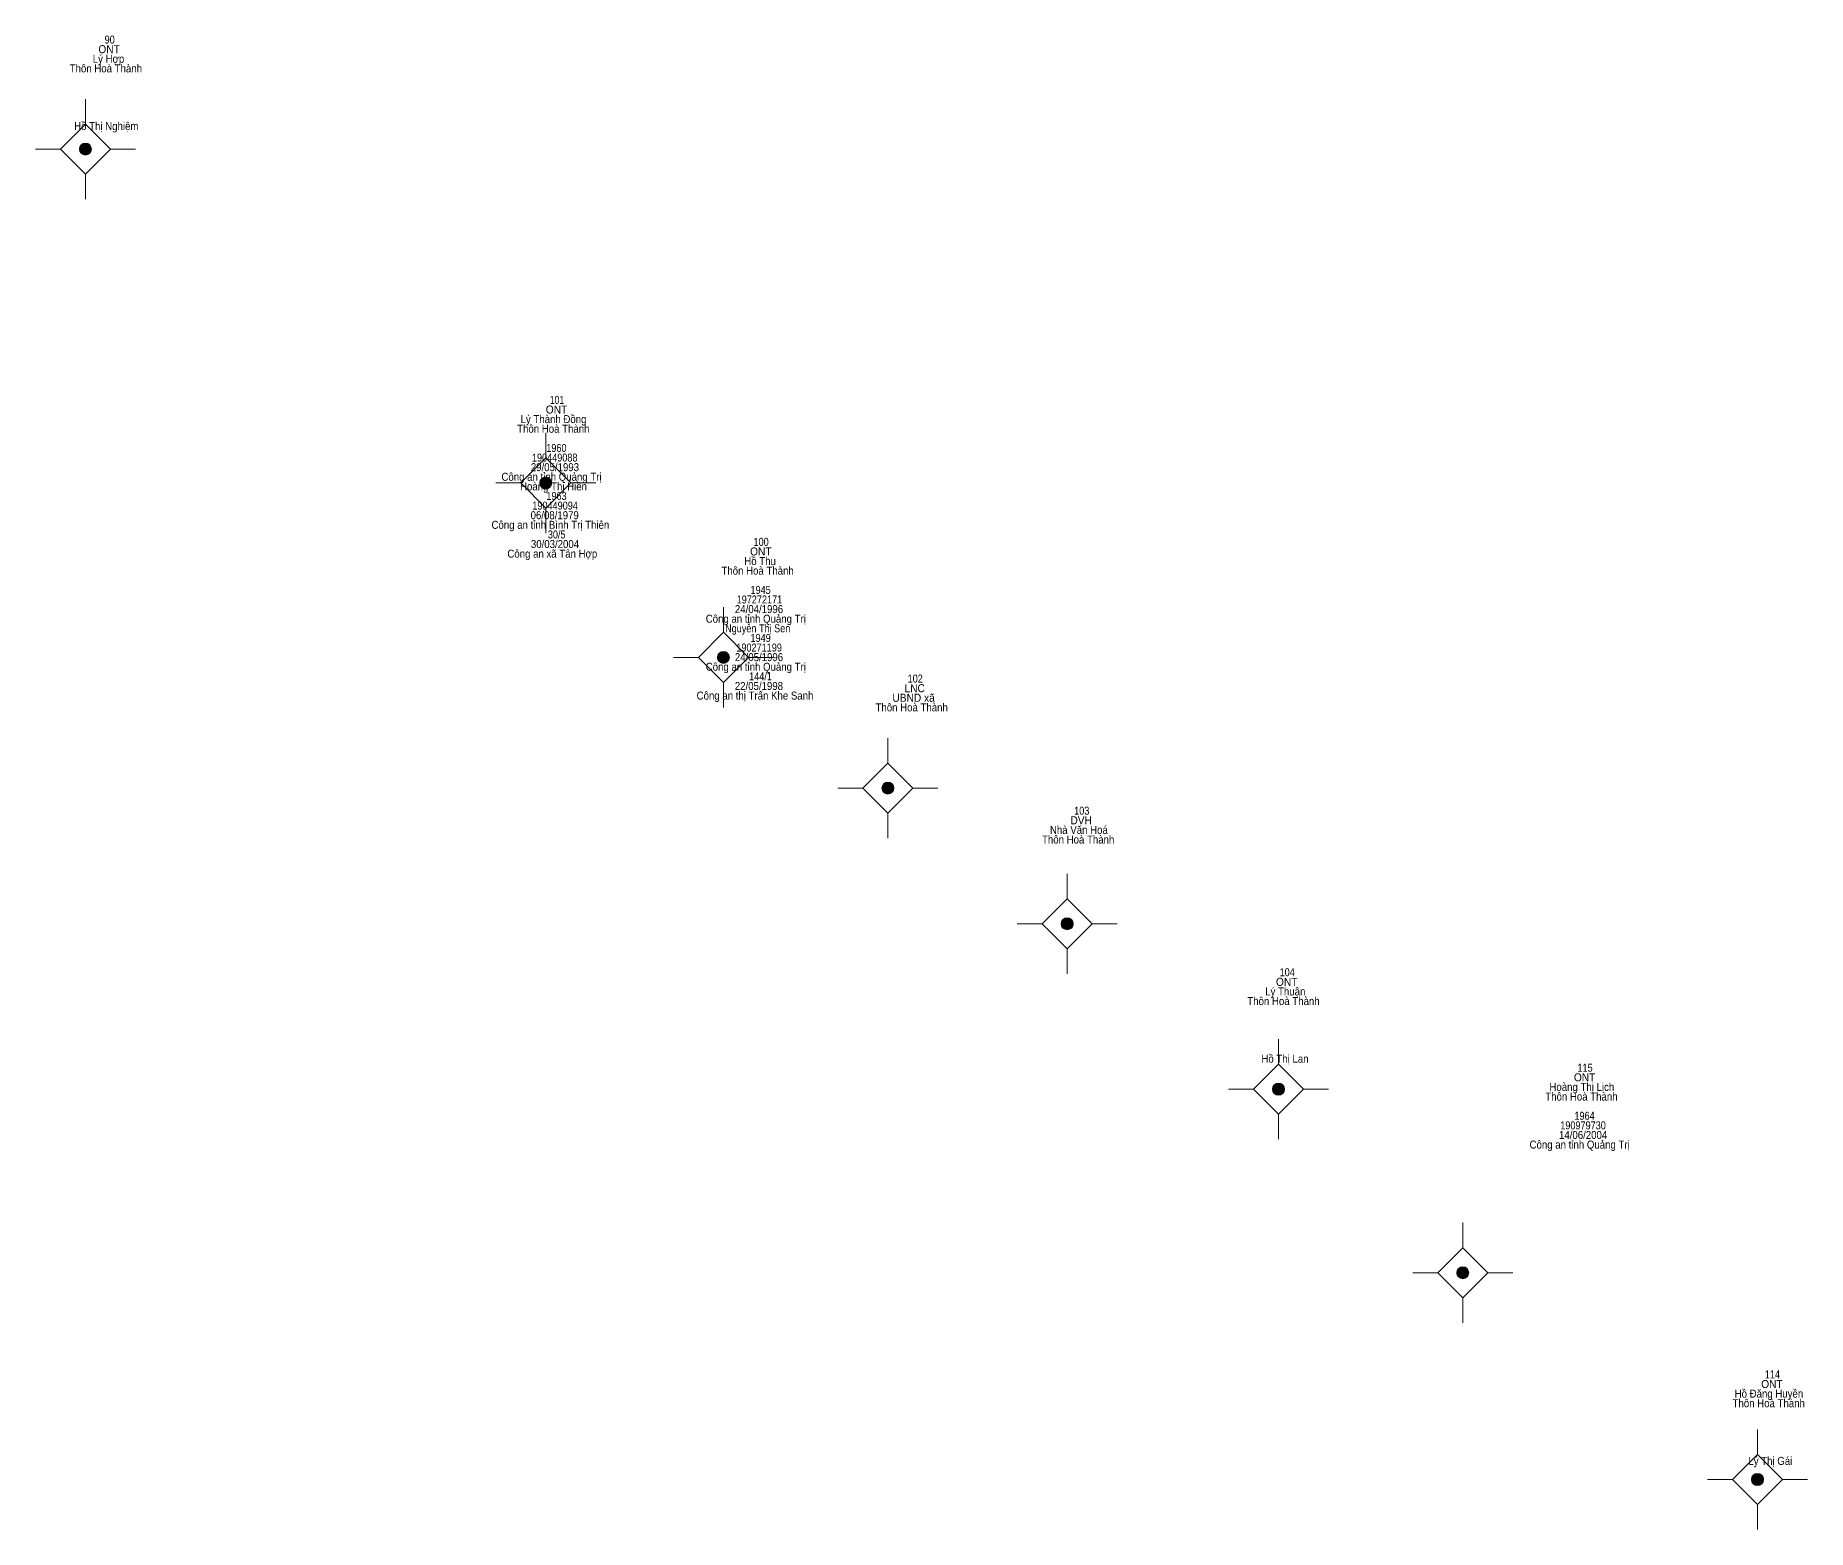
# Model space of a CAD drawing. Header units: metres. Extents: x 548452 to 551009, y 1840956 to 1844548.
# Drawn here: x 550201.4 to 550290, y 1841587.7 to 1841662.3 of the extents above; entities that cross this region are included whole.
import ezdxf
from ezdxf.enums import TextEntityAlignment as Align

# ---------------------------------------------------------------- set-up
doc = ezdxf.new("R2010")
doc.units = ezdxf.units.M
doc.header["$LTSCALE"] = 0.16
doc.layers.add('11', color=7, linetype='Continuous', lineweight=13)
doc.layers.add('15', color=7, linetype='Continuous')

msp = doc.modelspace()

# ---------------------------------------------------------------- hatches: boundary and pattern name
at = {"layer": '11'}
for points in [[(550204.2395, 1841656.64, 1), (550203.6395, 1841656.64, 1)], [(550227.2395, 1841639.96, 1), (550226.6395, 1841639.96, 1)], [(550236.1195, 1841631.25, 1), (550235.5195, 1841631.25, 1)], [(550244.3395, 1841624.72, 1), (550243.7395, 1841624.72, 1)], [(550253.2995, 1841617.94, 1), (550252.6995, 1841617.94, 1)], [(550263.8595, 1841609.68, 1), (550263.2595, 1841609.68, 1)], [(550273.0695, 1841600.51, 1), (550272.4695, 1841600.51, 1)], [(550287.7995, 1841590.18, 1), (550287.1995, 1841590.18, 1)]]:
    msp.add_hatch(color=256, dxfattribs=at).paths.add_polyline_path(points)

# ---------------------------------------------------------------- linework, layer by layer
for p, q in [((550203.94, 1841659.14), (550203.94, 1841657.89)), ((550202.69, 1841656.64), (550201.44, 1841656.64)), ((550206.44, 1841656.64), (550205.19, 1841656.64)), ((550203.94, 1841655.39), (550203.94, 1841654.14)), ((550226.94, 1841642.46), (550226.94, 1841641.21)), ((550225.69, 1841639.96), (550224.44, 1841639.96)), ((550229.44, 1841639.96), (550228.19, 1841639.96)), ((550226.94, 1841638.71), (550226.94, 1841637.46)), ((550235.82, 1841633.75), (550235.82, 1841632.5)), ((550234.57, 1841631.25), (550233.32, 1841631.25)), ((550238.32, 1841631.25), (550237.07, 1841631.25)), ((550235.82, 1841630), (550235.82, 1841628.75)), ((550244.04, 1841627.22), (550244.04, 1841625.97)), ((550242.79, 1841624.72), (550241.54, 1841624.72)), ((550246.54, 1841624.72), (550245.29, 1841624.72)), ((550244.04, 1841623.47), (550244.04, 1841622.22)), ((550253, 1841620.44), (550253, 1841619.19)), ((550251.75, 1841617.94), (550250.5, 1841617.94)), ((550255.5, 1841617.94), (550254.25, 1841617.94)), ((550253, 1841616.69), (550253, 1841615.44)), ((550263.56, 1841612.18), (550263.56, 1841610.93)), ((550262.31, 1841609.68), (550261.06, 1841609.68)), ((550266.06, 1841609.68), (550264.81, 1841609.68)), ((550263.56, 1841608.43), (550263.56, 1841607.18)), ((550272.77, 1841603.01), (550272.77, 1841601.76)), ((550271.52, 1841600.51), (550270.27, 1841600.51)), ((550275.27, 1841600.51), (550274.02, 1841600.51)), ((550272.77, 1841599.26), (550272.77, 1841598.01)), ((550287.5, 1841592.68), (550287.5, 1841591.43)), ((550286.25, 1841590.18), (550285, 1841590.18)), ((550290, 1841590.18), (550288.75, 1841590.18)), ((550287.5, 1841588.93), (550287.5, 1841587.68))]:
    msp.add_line(p, q, dxfattribs=at)
for points in [[(550203.94, 1841657.89), (550202.69, 1841656.64), (550203.94, 1841655.39), (550205.19, 1841656.64)], [(550226.94, 1841641.21), (550225.69, 1841639.96), (550226.94, 1841638.71), (550228.19, 1841639.96)], [(550235.82, 1841632.5), (550234.57, 1841631.25), (550235.82, 1841630), (550237.07, 1841631.25)], [(550244.04, 1841625.97), (550242.79, 1841624.72), (550244.04, 1841623.47), (550245.29, 1841624.72)], [(550253, 1841619.19), (550251.75, 1841617.94), (550253, 1841616.69), (550254.25, 1841617.94)], [(550263.56, 1841610.93), (550262.31, 1841609.68), (550263.56, 1841608.43), (550264.81, 1841609.68)], [(550272.77, 1841601.76), (550271.52, 1841600.51), (550272.77, 1841599.26), (550274.02, 1841600.51)], [(550287.5, 1841591.43), (550286.25, 1841590.18), (550287.5, 1841588.93), (550288.75, 1841590.18)]]:
    msp.add_lwpolyline(points, close=True, dxfattribs=at)
for centre in [(550203.9395, 1841656.64), (550226.9395, 1841639.96), (550235.8195, 1841631.25), (550244.0395, 1841624.72), (550252.9995, 1841617.94), (550263.5595, 1841609.68), (550272.7695, 1841600.51), (550287.4995, 1841590.18)]:
    msp.add_circle(centre, 0.3, dxfattribs=at)

# ---------------------------------------------------------------- texts
at = {"layer": '15'}
for s, width, p in [('90', 0.85, (550205.15, 1841661.91)), ('Lý Hợp', 0.9, (550205.09, 1841660.95)), ('ONT', 0.95, (550205.12, 1841661.43)), ('Thôn Hoà Thành', 0.9, (550204.96, 1841660.47)), ('Hồ Thị Nghiệm', 0.9, (550204.98, 1841657.59)), ('101', 0.8, (550227.505, 1841643.91)), ('Lý Thành Đồng', 0.9, (550227.33, 1841642.95)), ('ONT', 0.95, (550227.48, 1841643.43)), ('Thôn Hoà Thành', 0.9, (550227.32, 1841642.47)), ('1960', 0.85, (550227.475, 1841641.51)), ('29/05/1993', 0.9, (550227.4, 1841640.55)), ('190449088', 0.85, (550227.39, 1841641.03)), ('Công an tỉnh Quảng Trị', 0.9, (550227.23, 1841640.07)), ('Hoàng Thị Hiền', 0.9, (550227.33, 1841639.59)), ('190449094', 0.85, (550227.41, 1841638.63)), ('1963', 0.85, (550227.48, 1841639.11)), ('Công an tỉnh Bình Trị Thiên', 0.9, (550227.175, 1841637.67)), ('06/08/1979', 0.9, (550227.39, 1841638.15)), ('30/03/2004', 0.9, (550227.405, 1841636.71)), ('30/5', 0.85, (550227.49, 1841637.19)), ('100', 0.85, (550237.705, 1841636.82)), ('Công an xã Tân Hợp', 0.9, (550227.27, 1841636.23)), ('Hồ Thụ', 0.9, (550237.655, 1841635.86)), ('ONT', 0.95, (550237.69, 1841636.34)), ('Thôn Hoà Thành', 0.9, (550237.53, 1841635.38)), ('1945', 0.85, (550237.68, 1841634.42)), ('24/04/1996', 0.9, (550237.6, 1841633.46)), ('197272171', 0.85, (550237.62, 1841633.94)), ('Công an tỉnh Quảng Trị', 0.9, (550237.44, 1841632.98)), ('Nguyễn Thị Sen', 0.85, (550237.535, 1841632.5)), ('190271199', 0.85, (550237.605, 1841631.54)), ('1949', 0.85, (550237.68, 1841632.02)), ('Công an tỉnh Quảng Trị', 0.9, (550237.44, 1841630.58)), ('24/05/1996', 0.9, (550237.6, 1841631.06)), ('22/05/1998', 0.9, (550237.595, 1841629.62)), ('144/1', 0.85, (550237.675, 1841630.1)), ('102', 0.85, (550245.405, 1841629.99)), ('Công an thị Trấn Khe Sanh', 0.9, (550237.4, 1841629.14)), ('UBND xã', 0.95, (550245.325, 1841629.03)), ('LNC', 0.95, (550245.38, 1841629.51)), ('Thôn Hoà Thành', 0.9, (550245.23, 1841628.55)), ('DVH', 0.95, (550253.7, 1841622.91)), ('103', 0.85, (550253.73, 1841623.39)), ('Thôn Hoà Thành', 0.9, (550253.55, 1841621.95)), ('Nhà Văn Hoá', 0.9, (550253.585, 1841622.43)), ('ONT', 0.95, (550263.97, 1841614.84)), ('104', 0.85, (550263.995, 1841615.32)), ('Thôn Hoà Thành', 0.9, (550263.81, 1841613.88)), ('Lý Thuận', 0.9, (550263.9, 1841614.36)), ('Hồ Thị Lan', 0.9, (550263.885, 1841611)), ('115', 0.85, (550278.88, 1841610.55)), ('Hoàng Thị Lịch', 0.9, (550278.72, 1841609.59)), ('ONT', 0.95, (550278.86, 1841610.07)), ('Thôn Hoà Thành', 0.9, (550278.7, 1841609.11)), ('190979730', 0.85, (550278.78, 1841607.67)), ('1964', 0.85, (550278.855, 1841608.15)), ('Công an tỉnh Quảng Trị', 0.9, (550278.61, 1841606.71)), ('14/06/2004', 0.9, (550278.785, 1841607.19)), ('114', 0.85, (550288.245, 1841595.23)), ('Hồ Đăng Huyền', 0.9, (550288.07, 1841594.27)), ('ONT', 0.95, (550288.22, 1841594.75)), ('Thôn Hoà Thành', 0.9, (550288.06, 1841593.79)), ('Lý Thị Gái', 0.9, (550288.14, 1841590.91))]:
    msp.add_text(s, height=0.4, dxfattribs=dict(at, width=width)).set_placement(p, align=Align.CENTER)

doc.saveas('drawing.dxf')
